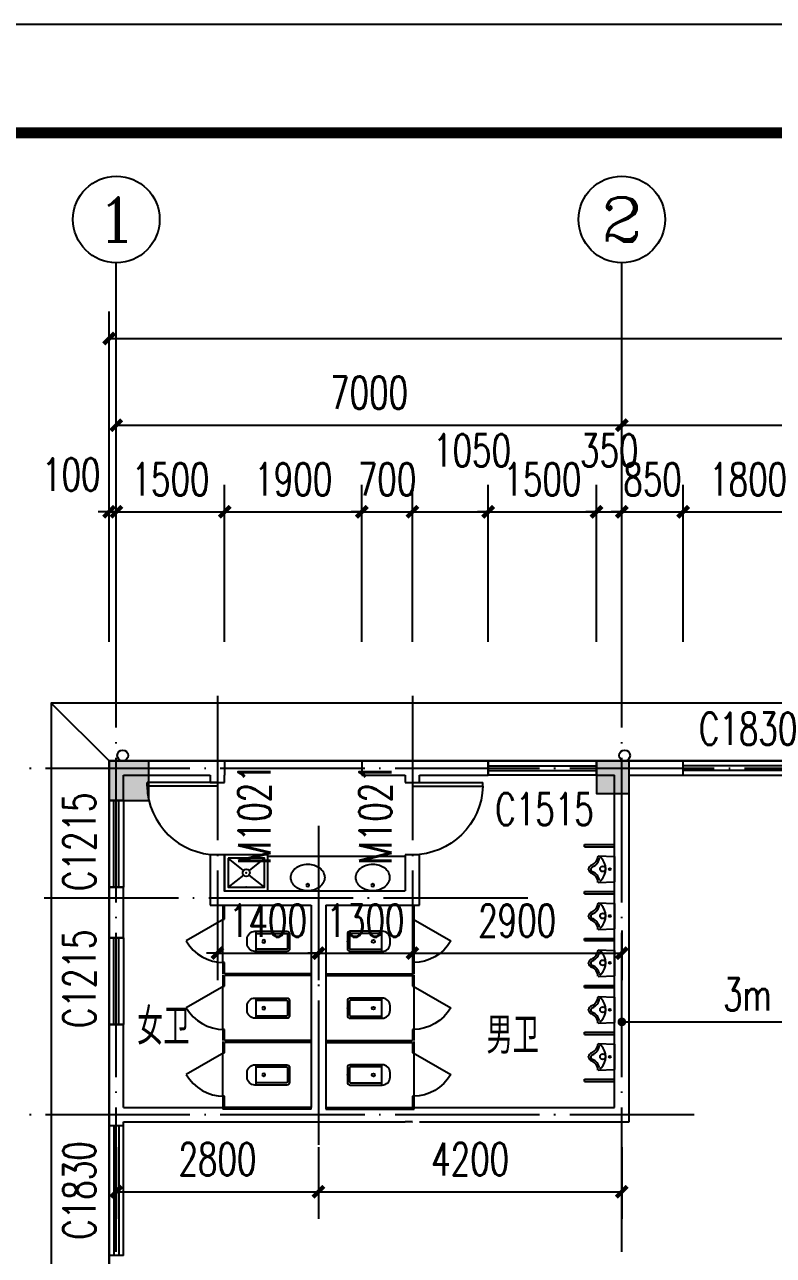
# Model space of a CAD drawing. Extents: x -4747 to 1060961, y -766984 to 396631.
# Drawn here: x 477275 to 487643, y 28587 to 45636 of the extents above; entities that cross this region are included whole.
import ezdxf
from ezdxf.enums import TextEntityAlignment as Align

# ---------------------------------------------------------------- set-up
doc = ezdxf.new("R2010")
doc.units = 0
doc.header["$LTSCALE"] = 1000
doc.header["$MEASUREMENT"] = 0
doc.linetypes.add('DOTE', pattern=[2.42, 2, -0.2, 0.02, -0.2])
doc.layers.get('0').update_dxf_attribs({"linetype": 'CONTINUOUS'})
doc.layers.get('DEFPOINTS').update_dxf_attribs({"linetype": 'CONTINUOUS'})
for name, color, linetype in [('AXIS', 3, 'CONTINUOUS'), ('AXIS_TEXT', 7, 'CONTINUOUS'), ('DIM_LEAD', 3, 'CONTINUOUS'), ('DOTE', 1, 'DOTE'), ('LVTRY', 3, 'CONTINUOUS'), ('PUB_DIM', 3, 'CONTINUOUS'), ('PUB_TEXT', 7, 'CONTINUOUS'), ('PUB_TITLE', 4, 'CONTINUOUS'), ('WALL', 6, 'CONTINUOUS'), ('WINDOW', 4, 'CONTINUOUS'), ('WINDOW_TEXT', 7, 'CONTINUOUS'), ('剖面填充', 147, 'CONTINUOUS'), ('卫生器具', 54, 'CONTINUOUS'), ('散水', 2, 'CONTINUOUS'), ('柱', 2, 'CONTINUOUS'), ('柱涂实', 54, 'CONTINUOUS'), ('立面轮廓线', 3, 'CONTINUOUS'), ('雨水管', 2, 'CONTINUOUS'), ('面积计算', 7, 'CONTINUOUS')]:
    doc.layers.add(name, color=color, linetype=linetype)
doc.styles.add('_TCH_AXIS', font='COMPLEX', dxfattribs={"bigfont": 'GBCBIG'})
doc.styles.add('_TCH_DIM', font='SIMPLEX', dxfattribs={"bigfont": 'GBCBIG'})
doc.styles.add('_TCH_WINDOW', font='SIMPLEX', dxfattribs={"height": 3.5, "bigfont": 'GBCBIG'})
doc.styles.add('COMPLEX', font='complex_.ttf')
doc.styles.add('DIM_FONT', font='SIMPLEX', dxfattribs={"width": 0.7, "bigfont": 'GBCBIG'})
doc.styles.get("Standard").update_dxf_attribs({"font": 'gbenor.shx', "bigfont": 'gbcbig.shx'})
doc.dimstyles.new('DIMN150', dxfattribs={"dimscale": 1.5, "dimtxt": 300, "dimasz": 100, "dimexe": 250, "dimexo": 300, "dimgap": 150, "dimtad": 1, "dimdec": 0, "dimzin": 0, "dimtxsty": 'DIM_FONT', "dimblk": 'ARCHTICK', "dimcen": 0.09, "dimclrt": 7, "dimazin": 3, "dimtfac": 1, "dimtdec": 0, "dimtix": 1, "dimtmove": 0, "dimatfit": 3, "dimtolj": 1, "dimtzin": 0})

# ---------------------------------------------------------------- blocks, each defined once
blk = doc.blocks.new('M_E8')
for p, q in [((-204, -257), (-194, -2)), ((-194, -2), (196, -2)), ((206, -257), (196, -2))]:
    blk.add_line(p, q)
at = {"const_width": 1.5}
for points in [[(-196, 0), (196, 0), (206, -257, -4.356259)], [(-194, -2), (-204, -257, 0.758087)]]:
    blk.add_lwpolyline(points, format="xyb", dxfattribs=at)
for points in [[(-2, -142), (6, -142), (12, -146), (19, -148), (25, -152), (29, -158), (34, -166), (37, -174), (39, -183), (37, -191), (35, -200), (29, -208), (25, -214), (17, -219), (12, -223), (4, -224), (-2, -224), (-6, -224), (-11, -223), (-18, -221), (-26, -217), (-32, -213), (-37, -207), (-42, -199), (-44, -190), (-45, -183), (-42, -173), (-40, -164), (-35, -158), (-31, -150), (-26, -148), (-24, -144), (-18, -143), (-14, -143), (-12, -142), (-8, -142), (-6, -141), (-2, -142)], [(-204, -257), (-194, -258), (-194, -258), (-183, -260), (-175, -261), (-165, -264), (-156, -268), (-147, -271), (-138, -275), (-128, -281), (-119, -287), (-109, -295), (-102, -300), (-94, -308), (-86, -316), (-79, -324), (-74, -332), (-68, -340), (-62, -348), (-58, -356), (-54, -366), (-50, -374), (-43, -383), (-36, -389), (-30, -392), (-23, -395), (-17, -398), (-9, -399), (0, -399), (13, -398), (23, -395), (29, -392), (35, -389), (43, -385), (49, -380), (54, -374), (58, -366), (62, -357), (65, -347), (71, -340), (75, -332), (80, -325), (85, -319), (91, -313), (95, -308), (100, -302), (106, -295), (113, -290), (119, -285), (126, -280), (132, -277), (139, -273), (145, -271), (154, -268), (162, -264), (173, -261), (183, -259), (191, -258), (199, -257), (206, -257)]]:
    blk.add_lwpolyline(points, dxfattribs=at)
for centre, radius in [((-3, -184), 41.7), ((-1, -74), 15)]:
    blk.add_circle(centre, radius)
for centre, radius, start, end in [((-2, -389), 250, 46.6458, 133.3542), ((-218, -432), 176, 26.1838, 85.5792), ((-158, -223), 22.7, 134.5857, 206.4573), ((-198, -412), 179, 22.2984, 83.8043), ((1, -338), 63.3, 194.7447, 345.2553), ((4, -329), 38.6, 202.7778, 341.3609), ((201, -407), 174, 100.5676, 157.7034), ((215, -425), 168, 93.3348, 155.3309), ((162, -222), 16.2, 297.1389, 62.8611)]:
    blk.add_arc(centre, radius, start, end)
blk.add_point((1, -402))
at = {"width": 0.8, "flags": 9}
for tag in ['XSIZE', 'YSIZE']:
    blk.add_attdef(tag, (0, 0), '', height=0.5, dxfattribs=at)
blk = doc.blocks.new('_LV4')
blk.add_lwpolyline([(0, -520, 0.078966), (92, -505, 0.088152), (166, -466, 0.105269), (218, -403, 0.121685), (235, -335, 0.121685), (218, -267, 0.105269), (166, -204, 0.088152), (92, -165, 0.078966), (0, -150, 0.078966), (-92, -165, 0.088152), (-166, -204, 0.105269), (-218, -267, 0.121685), (-235, -335, 0.121685), (-218, -403, 0.105269), (-166, -466, 0.088152), (-92, -505, 0.078966)], format="xyb", close=True)
blk.add_circle((0, -230), 20)
blk = doc.blocks.new('A$C22EA1380')
at = {"layer": '柱涂实'}
for points in [[(550, 41650), (550, 42200), (0, 42200), (0, 41650)], [(7200, 41750), (7200, 42200), (6750, 42200), (6750, 41750)]]:
    blk.add_hatch(color=256, dxfattribs=at).paths.add_polyline_path(points)
at = {"layer": '柱'}
for points in [[(550, 41650), (550, 42200), (0, 42200), (0, 41650)], [(7200, 41750), (7200, 42200), (6750, 42200), (6750, 41750)]]:
    blk.add_lwpolyline(points, close=True, dxfattribs=at)
at = {"layer": '柱涂实', "linetype": 'CONTINUOUS'}
for points in [[(550, 41650), (550, 42200), (0, 42200), (0, 41650)], [(7200, 41750), (7200, 42200), (6750, 42200), (6750, 41750)]]:
    blk.add_lwpolyline(points, close=True, dxfattribs=at)
blk = doc.blocks.new('_ARCHTICK')
at = {"color": 0, "linetype": 'BYBLOCK', "const_width": 0.4}
blk.add_lwpolyline([(-0.5, -0.5), (0.5, 0.5)], dxfattribs=at)
blk = doc.blocks.new('*D193')
at = {"layer": 'DEFPOINTS', "color": 0}
for p in [(478545, 30537), (481345, 30537), (481345, 29469)]:
    blk.add_point(p, dxfattribs=at)
at = {"layer": 'PUB_DIM', "color": 0}
for p, q in [((478545, 30087), (478545, 29094)), ((481345, 30087), (481345, 29094)), ((478545, 29469), (481345, 29469))]:
    blk.add_line(p, q, dxfattribs=at)
at = {"layer": 'PUB_DIM', "color": 0, "xscale": 150, "yscale": 150, "zscale": 150, "rotation": 180}
blk.add_blockref('_ARCHTICK', (478545, 29469), dxfattribs=at)
at = {"layer": 'PUB_DIM', "color": 0, "xscale": 150, "yscale": 150, "zscale": 150}
blk.add_blockref('_ARCHTICK', (481345, 29469), dxfattribs=at)
at = {"layer": 'PUB_DIM', "color": 7, "insert": (479945, 29919), "char_height": 450, "attachment_point": 5, "style": 'DIM_FONT'}
blk.add_mtext('\\A1;2800', dxfattribs=at)
blk = doc.blocks.new('*D194')
at = {"layer": 'DEFPOINTS', "color": 0}
for p in [(481345, 30537), (485545, 30537), (485545, 29469)]:
    blk.add_point(p, dxfattribs=at)
at = {"layer": 'PUB_DIM', "color": 0}
for p, q in [((481345, 30087), (481345, 29094)), ((485545, 30087), (485545, 29094)), ((481345, 29469), (485545, 29469))]:
    blk.add_line(p, q, dxfattribs=at)
at = {"layer": 'PUB_DIM', "color": 0, "xscale": 150, "yscale": 150, "zscale": 150, "rotation": 180}
blk.add_blockref('_ARCHTICK', (481345, 29469), dxfattribs=at)
at = {"layer": 'PUB_DIM', "color": 0, "xscale": 150, "yscale": 150, "zscale": 150}
blk.add_blockref('_ARCHTICK', (485545, 29469), dxfattribs=at)
at = {"layer": 'PUB_DIM', "color": 7, "insert": (483445, 29919), "char_height": 450, "attachment_point": 5, "style": 'DIM_FONT'}
blk.add_mtext('\\A1;4200', dxfattribs=at)
blk = doc.blocks.new('*D195')
at = {"layer": 'DEFPOINTS', "color": 0}
for p in [(479945, 33537), (481345, 33537), (481345, 32774)]:
    blk.add_point(p, dxfattribs=at)
at = {"layer": 'PUB_DIM', "color": 0}
for p, q in [((479945, 33087), (479945, 32399)), ((481345, 33087), (481345, 32399)), ((479945, 32774), (479795, 32774)), ((479945, 32774), (481345, 32774)), ((481345, 32774), (481495, 32774))]:
    blk.add_line(p, q, dxfattribs=at)
at = {"layer": 'PUB_DIM', "color": 0, "xscale": 150, "yscale": 150, "zscale": 150}
blk.add_blockref('_ARCHTICK', (479945, 32774), dxfattribs=at)
at = {"layer": 'PUB_DIM', "color": 0, "xscale": 150, "yscale": 150, "zscale": 150, "rotation": 180}
blk.add_blockref('_ARCHTICK', (481345, 32774), dxfattribs=at)
at = {"layer": 'PUB_DIM', "color": 7, "insert": (480645, 33224), "char_height": 450, "attachment_point": 5, "style": 'DIM_FONT'}
blk.add_mtext('\\A1;1400', dxfattribs=at)
blk = doc.blocks.new('*D196')
at = {"layer": 'DEFPOINTS', "color": 0}
for p in [(481345, 33537), (482645, 33537), (482645, 32774)]:
    blk.add_point(p, dxfattribs=at)
at = {"layer": 'PUB_DIM', "color": 0}
for p, q in [((481345, 33087), (481345, 32399)), ((482645, 33087), (482645, 32399)), ((481345, 32774), (481195, 32774)), ((481345, 32774), (482645, 32774)), ((482645, 32774), (482795, 32774))]:
    blk.add_line(p, q, dxfattribs=at)
at = {"layer": 'PUB_DIM', "color": 0, "xscale": 150, "yscale": 150, "zscale": 150}
blk.add_blockref('_ARCHTICK', (481345, 32774), dxfattribs=at)
at = {"layer": 'PUB_DIM', "color": 0, "xscale": 150, "yscale": 150, "zscale": 150, "rotation": 180}
blk.add_blockref('_ARCHTICK', (482645, 32774), dxfattribs=at)
at = {"layer": 'PUB_DIM', "color": 7, "insert": (481995, 33224), "char_height": 450, "attachment_point": 5, "style": 'DIM_FONT'}
blk.add_mtext('\\A1;1300', dxfattribs=at)
blk = doc.blocks.new('*D197')
at = {"layer": 'DEFPOINTS', "color": 0}
for p in [(482645, 33537), (485545, 33537), (485545, 32774)]:
    blk.add_point(p, dxfattribs=at)
at = {"layer": 'PUB_DIM', "color": 0}
for p, q in [((482645, 33087), (482645, 32399)), ((485545, 33087), (485545, 32399)), ((482645, 32774), (485545, 32774))]:
    blk.add_line(p, q, dxfattribs=at)
at = {"layer": 'PUB_DIM', "color": 0, "xscale": 150, "yscale": 150, "zscale": 150, "rotation": 180}
blk.add_blockref('_ARCHTICK', (482645, 32774), dxfattribs=at)
at = {"layer": 'PUB_DIM', "color": 0, "xscale": 150, "yscale": 150, "zscale": 150}
blk.add_blockref('_ARCHTICK', (485545, 32774), dxfattribs=at)
at = {"layer": 'PUB_DIM', "color": 7, "insert": (484095, 33224), "char_height": 450, "attachment_point": 5, "style": 'DIM_FONT'}
blk.add_mtext('\\A1;2900', dxfattribs=at)
blk = doc.blocks.new('*D1361')
at = {"layer": 'DEFPOINTS', "color": 0}
for p in [(478545, 38887), (478445, 36637), (478545, 36637)]:
    blk.add_point(p, dxfattribs=at)
at = {"layer": 'PUB_DIM', "color": 0}
for p, q in [((478445, 37087), (478445, 39262)), ((478545, 37087), (478545, 39262)), ((478445, 38887), (478295, 38887)), ((478445, 38887), (478545, 38887)), ((478545, 38887), (478695, 38887))]:
    blk.add_line(p, q, dxfattribs=at)
at = {"layer": 'PUB_DIM', "color": 0, "xscale": 150, "yscale": 150, "zscale": 150}
blk.add_blockref('_ARCHTICK', (478445, 38887), dxfattribs=at)
at = {"layer": 'PUB_DIM', "color": 0, "xscale": 150, "yscale": 150, "zscale": 150, "rotation": 180}
blk.add_blockref('_ARCHTICK', (478545, 38887), dxfattribs=at)
at = {"layer": 'PUB_DIM', "color": 7, "insert": (477920, 39404), "char_height": 450, "attachment_point": 5, "style": 'DIM_FONT'}
blk.add_mtext('\\A1;100', dxfattribs=at)
blk = doc.blocks.new('*D1362')
at = {"layer": 'DEFPOINTS', "color": 0}
for p in [(480045, 38887), (478545, 36637), (480045, 36637)]:
    blk.add_point(p, dxfattribs=at)
at = {"layer": 'PUB_DIM', "color": 0}
for p, q in [((478545, 37087), (478545, 39262)), ((480045, 37087), (480045, 39262)), ((478545, 38887), (478395, 38887)), ((478545, 38887), (480045, 38887)), ((480045, 38887), (480195, 38887))]:
    blk.add_line(p, q, dxfattribs=at)
at = {"layer": 'PUB_DIM', "color": 0, "xscale": 150, "yscale": 150, "zscale": 150}
blk.add_blockref('_ARCHTICK', (478545, 38887), dxfattribs=at)
at = {"layer": 'PUB_DIM', "color": 0, "xscale": 150, "yscale": 150, "zscale": 150, "rotation": 180}
blk.add_blockref('_ARCHTICK', (480045, 38887), dxfattribs=at)
at = {"layer": 'PUB_DIM', "color": 7, "insert": (479295, 39337), "char_height": 450, "attachment_point": 5, "style": 'DIM_FONT'}
blk.add_mtext('\\A1;1500', dxfattribs=at)
blk = doc.blocks.new('*D1363')
at = {"layer": 'DEFPOINTS', "color": 0}
for p in [(481945, 38887), (480045, 36637), (481945, 36637)]:
    blk.add_point(p, dxfattribs=at)
at = {"layer": 'PUB_DIM', "color": 0}
for p, q in [((480045, 37087), (480045, 39262)), ((481945, 37087), (481945, 39262)), ((480045, 38887), (481945, 38887))]:
    blk.add_line(p, q, dxfattribs=at)
at = {"layer": 'PUB_DIM', "color": 0, "xscale": 150, "yscale": 150, "zscale": 150, "rotation": 180}
blk.add_blockref('_ARCHTICK', (480045, 38887), dxfattribs=at)
at = {"layer": 'PUB_DIM', "color": 0, "xscale": 150, "yscale": 150, "zscale": 150}
blk.add_blockref('_ARCHTICK', (481945, 38887), dxfattribs=at)
at = {"layer": 'PUB_DIM', "color": 7, "insert": (480995, 39337), "char_height": 450, "attachment_point": 5, "style": 'DIM_FONT'}
blk.add_mtext('\\A1;1900', dxfattribs=at)
blk = doc.blocks.new('*D1364')
at = {"layer": 'DEFPOINTS', "color": 0}
for p in [(482645, 38887), (481945, 36637), (482645, 36637)]:
    blk.add_point(p, dxfattribs=at)
at = {"layer": 'PUB_DIM', "color": 0}
for p, q in [((481945, 37087), (481945, 39262)), ((482645, 37087), (482645, 39262)), ((481945, 38887), (481795, 38887)), ((481945, 38887), (482645, 38887)), ((482645, 38887), (482795, 38887))]:
    blk.add_line(p, q, dxfattribs=at)
at = {"layer": 'PUB_DIM', "color": 0, "xscale": 150, "yscale": 150, "zscale": 150}
blk.add_blockref('_ARCHTICK', (481945, 38887), dxfattribs=at)
at = {"layer": 'PUB_DIM', "color": 0, "xscale": 150, "yscale": 150, "zscale": 150, "rotation": 180}
blk.add_blockref('_ARCHTICK', (482645, 38887), dxfattribs=at)
at = {"layer": 'PUB_DIM', "color": 7, "insert": (482295, 39337), "char_height": 450, "attachment_point": 5, "style": 'DIM_FONT'}
blk.add_mtext('\\A1;700', dxfattribs=at)
blk = doc.blocks.new('*D1365')
at = {"layer": 'DEFPOINTS', "color": 0}
for p in [(483695, 38887), (482645, 36637), (483695, 36637)]:
    blk.add_point(p, dxfattribs=at)
at = {"layer": 'PUB_DIM', "color": 0}
for p, q in [((482645, 37087), (482645, 39262)), ((483695, 37087), (483695, 39262)), ((482645, 38887), (483695, 38887))]:
    blk.add_line(p, q, dxfattribs=at)
at = {"layer": 'PUB_DIM', "color": 0, "xscale": 150, "yscale": 150, "zscale": 150, "rotation": 180}
blk.add_blockref('_ARCHTICK', (482645, 38887), dxfattribs=at)
at = {"layer": 'PUB_DIM', "color": 0, "xscale": 150, "yscale": 150, "zscale": 150}
blk.add_blockref('_ARCHTICK', (483695, 38887), dxfattribs=at)
at = {"layer": 'PUB_DIM', "color": 7, "insert": (483470, 39738), "char_height": 450, "attachment_point": 5, "style": 'DIM_FONT'}
blk.add_mtext('\\A1;1050', dxfattribs=at)
blk = doc.blocks.new('*D1366')
at = {"layer": 'DEFPOINTS', "color": 0}
for p in [(485195, 38887), (483695, 36637), (485195, 36637)]:
    blk.add_point(p, dxfattribs=at)
at = {"layer": 'PUB_DIM', "color": 0}
for p, q in [((483695, 37087), (483695, 39262)), ((485195, 37087), (485195, 39262)), ((483695, 38887), (483545, 38887)), ((483695, 38887), (485195, 38887)), ((485195, 38887), (485345, 38887))]:
    blk.add_line(p, q, dxfattribs=at)
at = {"layer": 'PUB_DIM', "color": 0, "xscale": 150, "yscale": 150, "zscale": 150}
blk.add_blockref('_ARCHTICK', (483695, 38887), dxfattribs=at)
at = {"layer": 'PUB_DIM', "color": 0, "xscale": 150, "yscale": 150, "zscale": 150, "rotation": 180}
blk.add_blockref('_ARCHTICK', (485195, 38887), dxfattribs=at)
at = {"layer": 'PUB_DIM', "color": 7, "insert": (484445, 39337), "char_height": 450, "attachment_point": 5, "style": 'DIM_FONT'}
blk.add_mtext('\\A1;1500', dxfattribs=at)
blk = doc.blocks.new('*D1367')
at = {"layer": 'DEFPOINTS', "color": 0}
for p in [(485545, 38887), (485195, 36637), (485545, 36637)]:
    blk.add_point(p, dxfattribs=at)
at = {"layer": 'PUB_DIM', "color": 0}
for p, q in [((485195, 37087), (485195, 39262)), ((485545, 37087), (485545, 39262)), ((485195, 38887), (485045, 38887)), ((485195, 38887), (485545, 38887)), ((485545, 38887), (485695, 38887))]:
    blk.add_line(p, q, dxfattribs=at)
at = {"layer": 'PUB_DIM', "color": 0, "xscale": 150, "yscale": 150, "zscale": 150}
blk.add_blockref('_ARCHTICK', (485195, 38887), dxfattribs=at)
at = {"layer": 'PUB_DIM', "color": 0, "xscale": 150, "yscale": 150, "zscale": 150, "rotation": 180}
blk.add_blockref('_ARCHTICK', (485545, 38887), dxfattribs=at)
at = {"layer": 'PUB_DIM', "color": 7, "insert": (485370, 39738), "char_height": 450, "attachment_point": 5, "style": 'DIM_FONT'}
blk.add_mtext('\\A1;350', dxfattribs=at)
blk = doc.blocks.new('*D1368')
at = {"layer": 'DEFPOINTS', "color": 0}
for p in [(486395, 38887), (485545, 36637), (486395, 36637)]:
    blk.add_point(p, dxfattribs=at)
at = {"layer": 'PUB_DIM', "color": 0}
for p, q in [((485545, 37087), (485545, 39262)), ((486395, 37087), (486395, 39262)), ((485545, 38887), (485395, 38887)), ((485545, 38887), (486395, 38887)), ((486395, 38887), (486545, 38887))]:
    blk.add_line(p, q, dxfattribs=at)
at = {"layer": 'PUB_DIM', "color": 0, "xscale": 150, "yscale": 150, "zscale": 150}
blk.add_blockref('_ARCHTICK', (485545, 38887), dxfattribs=at)
at = {"layer": 'PUB_DIM', "color": 0, "xscale": 150, "yscale": 150, "zscale": 150, "rotation": 180}
blk.add_blockref('_ARCHTICK', (486395, 38887), dxfattribs=at)
at = {"layer": 'PUB_DIM', "color": 7, "insert": (485970, 39337), "char_height": 450, "attachment_point": 5, "style": 'DIM_FONT'}
blk.add_mtext('\\A1;850', dxfattribs=at)
blk = doc.blocks.new('*D1369')
at = {"layer": 'DEFPOINTS', "color": 0}
for p in [(488195, 38887), (486395, 36637), (488195, 36637)]:
    blk.add_point(p, dxfattribs=at)
at = {"layer": 'PUB_DIM', "color": 0}
for p, q in [((486395, 37087), (486395, 39262)), ((488195, 37087), (488195, 39262)), ((486395, 38887), (488195, 38887))]:
    blk.add_line(p, q, dxfattribs=at)
at = {"layer": 'PUB_DIM', "color": 0, "xscale": 150, "yscale": 150, "zscale": 150, "rotation": 180}
blk.add_blockref('_ARCHTICK', (486395, 38887), dxfattribs=at)
at = {"layer": 'PUB_DIM', "color": 0, "xscale": 150, "yscale": 150, "zscale": 150}
blk.add_blockref('_ARCHTICK', (488195, 38887), dxfattribs=at)
at = {"layer": 'PUB_DIM', "color": 7, "insert": (487295, 39337), "char_height": 450, "attachment_point": 5, "style": 'DIM_FONT'}
blk.add_mtext('\\A1;1800', dxfattribs=at)
blk = doc.blocks.new('*D1586')
at = {"layer": 'AXIS', "color": 0}
for p, q in [((478545, 36787), (478545, 40462)), ((485545, 36787), (485545, 40462)), ((478545, 40087), (485545, 40087))]:
    blk.add_line(p, q, dxfattribs=at)
at = {"layer": 'DEFPOINTS', "color": 0}
for p in [(485545, 40087), (478545, 36337), (485545, 36337)]:
    blk.add_point(p, dxfattribs=at)
at = {"layer": 'AXIS', "color": 0, "xscale": 150, "yscale": 150, "zscale": 150, "rotation": 180}
blk.add_blockref('_ARCHTICK', (478545, 40087), dxfattribs=at)
at = {"layer": 'AXIS', "color": 0, "xscale": 150, "yscale": 150, "zscale": 150}
blk.add_blockref('_ARCHTICK', (485545, 40087), dxfattribs=at)
at = {"layer": 'AXIS', "color": 7, "insert": (482045, 40537), "char_height": 450, "attachment_point": 5, "style": 'DIM_FONT'}
blk.add_mtext('\\A1;7000', dxfattribs=at)
blk = doc.blocks.new('*D1587')
at = {"layer": 'AXIS', "color": 0}
for p, q in [((485545, 36787), (485545, 40462)), ((492545, 36787), (492545, 40462)), ((485545, 40087), (492545, 40087))]:
    blk.add_line(p, q, dxfattribs=at)
at = {"layer": 'DEFPOINTS', "color": 0}
for p in [(492545, 40087), (485545, 36337), (492545, 36337)]:
    blk.add_point(p, dxfattribs=at)
at = {"layer": 'AXIS', "color": 0, "xscale": 150, "yscale": 150, "zscale": 150, "rotation": 180}
blk.add_blockref('_ARCHTICK', (485545, 40087), dxfattribs=at)
at = {"layer": 'AXIS', "color": 0, "xscale": 150, "yscale": 150, "zscale": 150}
blk.add_blockref('_ARCHTICK', (492545, 40087), dxfattribs=at)
at = {"layer": 'AXIS', "color": 7, "insert": (489045, 40537), "char_height": 450, "attachment_point": 5, "style": 'DIM_FONT'}
blk.add_mtext('\\A1;7000', dxfattribs=at)
blk = doc.blocks.new('*D1602')
at = {"layer": 'AXIS', "color": 0}
for p, q in [((478444.914308, 37087), (478444.914308, 41662)), ((578944.914308, 37087), (578944.914308, 41662)), ((478444.914308, 41287), (578944.914308, 41287))]:
    blk.add_line(p, q, dxfattribs=at)
at = {"layer": 'DEFPOINTS', "color": 0}
for p in [(578944.914308, 41287), (478444.914308, 36637), (578944.914308, 36637)]:
    blk.add_point(p, dxfattribs=at)
at = {"layer": 'AXIS', "color": 0, "xscale": 150, "yscale": 150, "zscale": 150, "rotation": 180}
blk.add_blockref('_ARCHTICK', (478444.914308, 41287), dxfattribs=at)
at = {"layer": 'AXIS', "color": 0, "xscale": 150, "yscale": 150, "zscale": 150}
blk.add_blockref('_ARCHTICK', (578944.914308, 41287), dxfattribs=at)
at = {"layer": 'AXIS', "color": 7, "insert": (528694.914308, 41737), "char_height": 450, "attachment_point": 5, "style": 'DIM_FONT'}
blk.add_mtext('\\A1;100500', dxfattribs=at)
blk = doc.blocks.new('$WINLIB2D$00000001')
at = {"color": 0}
for points in [[(-0.5, 0.5), (-0.5, -0.5)], [(-0.5, 0.5), (0.5, 0.5)], [(0.5, -0.5), (0.5, 0.5)], [(0.5, 0.1667), (-0.5, 0.1667)], [(0.5, -0.1667), (-0.5, -0.1667)], [(-0.5, -0.5), (0.5, -0.5)]]:
    blk.add_lwpolyline(points, dxfattribs=at)
blk = doc.blocks.new('_AXISO')
blk.add_circle((0, 0), 0.5)
at = {"layer": 'AXIS_TEXT', "style": 'COMPLEX', "width": 1.041667}
blk.add_attdef('A', text='', height=0.56, dxfattribs=at).set_placement((-0.25, -0.28), (0.25, -0.28), align=Align.FIT)
blk = doc.blocks.new('$DORLIB2D$00000001')
for p, q in [((0.45, 0.975), (0.5, 0.975)), ((0.45, 0), (0.45, 0.975)), ((0.5, 0), (0.5, 0.975)), ((0.5, 0), (0.45, 0))]:
    blk.add_line(p, q)
blk.add_arc((0.475, 0), 0.975, 91.4693, 180)
blk = doc.blocks.new('$TCHSYS$APDOOR2D')
blk.add_line((0.5, 0), (0, 0.866))
blk.add_arc((0.5, 0), 1, 120, 180)
blk = doc.blocks.new('$LVTRY$00000200')
for p, q in [((-140, -40, 0), (-140, -480, 0)), ((-110, -40, 0), (-110, -470, 0)), ((100, 0, 0), (-100, 0, 0)), ((100, -30, 0), (-100, -30, 0)), ((110, -470, 0), (110, -40, 0)), ((140, -480, 0), (140, -40, 0)), ((140, -470, 0), (-140, -470, 0)), ((-30, -590, 0), (30, -590, 0))]:
    blk.add_line(p, q)
blk.add_circle((0, -359, 0), 20)
for centre, radius, start, end in [((-100, -40, 0), 40, 90, 180), ((-100, -40, 0), 10, 90, 180), ((100, -40, 0), 40, 0, 90), ((100, -40, 0), 10, 0, 90), ((-30, -480, 0), 110, 180, 270), ((30, -480, 0), 110, 270, 0)]:
    blk.add_arc(centre, radius, start, end)
blk.add_point((0, 0))
blk = doc.blocks.new('$LVTRY$00000191')
at = {"color": 0}
for p, q in [((-250, -50, 0), (-39, -219, 0)), ((39, -219, 0), (250, -50, 0)), ((-250, -450, 0), (-39, -281, 0)), ((39, -281, 0), (250, -450, 0))]:
    blk.add_line(p, q, dxfattribs=at)
at = {"color": 0, "elevation": 0}
for points in [[(300, -500), (300, 0), (-300, 0), (-300, -500)], [(250, -450), (250, -50), (-250, -50), (-250, -450)]]:
    blk.add_lwpolyline(points, close=True, dxfattribs=at)
at = {"color": 0}
blk.add_circle((0, -250, 0), 50, dxfattribs=at)
for p in [(0, -50, 0), (0, -250, 0)]:
    blk.add_point(p, dxfattribs=at)

msp = doc.modelspace()

# ---------------------------------------------------------------- linework, layer by layer
at = {"layer": 'AXIS'}
for p, q in [((478544.9, 36337), (478544.9, 42337)), ((485544.9, 36337), (485544.9, 42337))]:
    msp.add_line(p, q, dxfattribs=at)
at = {"layer": 'DIM_LEAD'}
for p, q in [((485544.9, 31821.1), (486636.8, 31821.1)), ((486636.8, 31821.1), (488111.3, 31821.1))]:
    msp.add_line(p, q, dxfattribs=at)
at = {"layer": 'DIM_LEAD', "const_width": 60}
msp.add_lwpolyline([(485514.9, 31821.1, 1), (485574.9, 31821.1, 1)], format="xyb", close=True, dxfattribs=at)
at = {"layer": 'DOTE'}
for p, q in [((478544.9, -7663), (478544.9, 36337)), ((479944.9, 36337), (479944.9, 32537)), ((482644.9, 36337), (482644.9, 32537)), ((485544.9, -7663), (485544.9, 36337)), ((475144.9, 35337), (579844.9, 35337)), ((481344.9, 34537), (481344.9, 29537)), ((484244.9, 33537), (477544.9, 33537)), ((475144.9, 30537), (486544.9, 30537))]:
    msp.add_line(p, q, dxfattribs=at)
at = {"layer": 'PUB_TITLE'}
msp.add_lwpolyline([(421920.8, -80514.3), (600270.8, -80514.3), (600270.8, 45635.7), (421920.8, 45635.7)], close=True, dxfattribs=at)
at = {"layer": 'PUB_TITLE', "const_width": 150}
msp.add_lwpolyline([(425670.8, -79014.3), (598770.8, -79014.3), (598770.8, 44135.7), (425670.8, 44135.7)], close=True, dxfattribs=at)
at = {"layer": 'WALL'}
for p, q in [((478444.9, 35437), (479944.9, 35437)), ((478444.9, 35437), (478444.9, 34887)), ((479944.9, 35437), (480044.9, 35437)), ((480044.9, 35437), (480044.9, 35237)), ((481944.9, 35437), (482644.9, 35437)), ((481944.9, 35437), (481944.9, 35237)), ((483694.9, 35437), (482644.9, 35437)), ((483694.9, 35237), (483694.9, 35437)), ((485544.9, 35437), (485194.9, 35437)), ((485194.9, 35437), (485194.9, 35237)), ((486394.9, 35437), (485544.9, 35437)), ((486394.9, 35237), (486394.9, 35437)), ((478644.9, 35237), (479844.9, 35237)), ((478644.9, 34887), (478644.9, 35237)), ((479844.9, 35237), (479844.9, 35137)), ((479844.9, 35137), (480044.9, 35137)), ((480044.9, 35137), (480044.9, 35237)), ((480044.9, 35237), (480044.9, 35237)), ((481944.9, 35237), (482544.9, 35237)), ((482544.9, 35237), (482544.9, 35137)), ((482544.9, 35137), (482744.9, 35137)), ((482744.9, 35137), (482744.9, 35237)), ((482744.9, 35237), (483694.9, 35237)), ((485194.9, 35237), (485444.9, 35237)), ((485444.9, 30637), (485444.9, 35237)), ((485644.9, 35237), (486394.9, 35237)), ((485644.9, 30437), (485644.9, 35237)), ((478444.9, 34887), (478644.9, 34887)), ((480044.9, 34137), (479844.9, 34137)), ((479844.9, 34137), (479844.9, 33437)), ((480044.9, 33637), (480044.9, 34137)), ((482744.9, 34137), (482544.9, 34137)), ((482544.9, 34137), (482544.9, 33637)), ((482744.9, 33437), (482744.9, 34137)), ((478644.9, 33687), (478444.9, 33687)), ((478444.9, 33687), (478444.9, 32987)), ((478644.9, 32987), (478644.9, 33687)), ((480044.9, 33637), (480032.4, 33637)), ((480032.4, 33637), (481344.9, 33637)), ((481344.9, 33637), (482544.9, 33637)), ((479844.9, 33437), (480032.4, 33437)), ((480032.4, 33437), (481244.9, 33437)), ((481244.9, 33437), (481244.9, 30637)), ((481444.9, 33437), (481444.9, 30637)), ((481444.9, 33437), (482744.9, 33437)), ((478444.9, 32987), (478644.9, 32987)), ((478644.9, 31787), (478444.9, 31787)), ((478444.9, 31787), (478444.9, 30537)), ((478644.9, 30637), (478644.9, 31787)), ((478444.9, 30537), (478444.9, 30387)), ((478644.9, 30637), (481244.9, 30637)), ((481444.9, 30637), (482644.9, 30637)), ((482644.9, 30637), (485444.9, 30637)), ((478444.9, 30387), (478644.9, 30387)), ((478644.9, 30387), (478644.9, 30437)), ((478644.9, 30437), (481344.9, 30437)), ((481344.9, 30437), (482544.9, 30437)), ((482645, 30439), (482544.9, 30437)), ((482544.9, 30437), (482544.9, 30437)), ((482642.9, 30439.1), (482645, 30439)), ((482744.9, 30437), (485644.9, 30437))]:
    msp.add_line(p, q, dxfattribs=at)
at = {"layer": 'WINDOW'}
msp.add_lwpolyline([(480044.9, 35437), (481944.9, 35437)], dxfattribs=at)
at = {"layer": '剖面填充'}
msp.add_lwpolyline([(576944.9, -6763), (478444.9, -6763), (478444.9, 35437), (576944.9, 35437)], close=True, dxfattribs=at)
at = {"layer": '卫生器具'}
for p, q in [((485026.3, 34277), (485446.3, 34277)), ((480644.9, 34115.1), (482544.9, 34115.1)), ((485026.3, 34247), (485446.3, 34247)), ((485026.3, 33627), (485446.3, 33627)), ((485026.3, 33597), (485446.3, 33597)), ((480019.9, 33437), (480019.9, 33242.1)), ((480044.9, 33242.1), (480044.9, 33437)), ((482644.9, 33437), (482644.9, 33242.1)), ((482669.9, 33242.1), (482669.9, 33437)), ((480019.9, 32642.1, 400), (480019.9, 33242.1, 400)), ((480019.9, 33242.1), (480044.9, 33242.1)), ((482644.9, 33242.1), (482669.9, 33242.1)), ((482669.9, 32642.1, 400), (482669.9, 33242.1, 400)), ((485026.3, 32977), (485446.3, 32977)), ((485026.3, 32947), (485446.3, 32947)), ((480044.9, 32642.1), (480019.9, 32642.1)), ((480019.9, 32642.1), (480019.9, 32487)), ((480044.9, 32487), (480044.9, 32642.1)), ((482669.9, 32642.1), (482644.9, 32642.1)), ((482644.9, 32642.1), (482644.9, 32487)), ((482669.9, 32487), (482669.9, 32642.1)), ((480019.9, 32474.5), (480019.9, 32317.1)), ((481244.9, 32487), (480044.9, 32487)), ((481244.9, 32462), (480044.9, 32462)), ((480044.9, 32317.1), (480044.9, 32462)), ((481244.9, 32462), (481244.9, 32487)), ((481444.9, 32487), (482644.9, 32487)), ((481444.9, 32487), (481444.9, 32462)), ((481444.9, 32462), (482644.9, 32462)), ((482644.9, 32462), (482644.9, 32317.1)), ((482669.9, 32317.1), (482669.9, 32474.5)), ((480019.9, 31717.1, 400), (480019.9, 32317.1, 400)), ((480019.9, 32317.1), (480044.9, 32317.1)), ((482644.9, 32317.1), (482669.9, 32317.1)), ((482669.9, 31717.1, 400), (482669.9, 32317.1, 400)), ((485026.3, 32327), (485446.3, 32327)), ((485026.3, 32297), (485446.3, 32297)), ((480044.9, 31717.1), (480019.9, 31717.1)), ((480019.9, 31717.1), (480019.9, 31562)), ((480044.9, 31562), (480044.9, 31717.1)), ((482669.9, 31717.1), (482644.9, 31717.1)), ((482644.9, 31717.1), (482644.9, 31562)), ((482669.9, 31562), (482669.9, 31717.1)), ((480019.9, 31549.5), (480019.9, 31392.1)), ((481244.9, 31562), (480044.9, 31562)), ((481244.9, 31537), (481244.9, 31562)), ((481444.9, 31562), (482644.9, 31562)), ((481444.9, 31562), (481444.9, 31537)), ((482669.9, 31392.1), (482669.9, 31549.5)), ((485026.3, 31677), (485446.3, 31677)), ((485026.3, 31647), (485446.3, 31647)), ((480019.9, 30792.1, 400), (480019.9, 31392.1, 400)), ((480019.9, 31392.1), (480044.9, 31392.1)), ((481244.9, 31537), (480044.9, 31537)), ((480044.9, 31392.1), (480044.9, 31537)), ((481444.9, 31537), (482644.9, 31537)), ((482644.9, 31537), (482644.9, 31392.1)), ((482644.9, 31392.1), (482669.9, 31392.1)), ((482669.9, 30792.1, 400), (482669.9, 31392.1, 400)), ((485026.3, 31027), (485446.3, 31027)), ((485026.3, 30997), (485446.3, 30997)), ((480044.9, 30792.1), (480019.9, 30792.1)), ((480019.9, 30792.1), (480019.9, 30612)), ((480044.9, 30637), (480044.9, 30792.1)), ((482669.9, 30792.1), (482644.9, 30792.1)), ((482644.9, 30792.1), (482644.9, 30637)), ((482669.9, 30612), (482669.9, 30792.1)), ((481244.9, 30612), (480019.9, 30612)), ((481244.9, 30637), (480044.9, 30637)), ((481244.9, 30612), (481244.9, 30637)), ((481444.9, 30637), (482644.9, 30637)), ((481444.9, 30637), (481444.9, 30612)), ((481444.9, 30612), (482669.9, 30612))]:
    msp.add_line(p, q, dxfattribs=at)
for points in [[(485026.3, 34247), (485026.3, 34277)], [(485026.3, 33597), (485026.3, 33627)], [(485026.3, 32947), (485026.3, 32977)], [(485026.3, 32297), (485026.3, 32327)], [(485026.3, 31647), (485026.3, 31677)], [(485026.3, 30997), (485026.3, 31027)]]:
    msp.add_lwpolyline(points, dxfattribs=at)
at = {"layer": '散水'}
for points in [[(478444.9, 35437), (477644.9, 36237)], [(492444.9, 36237), (477644.9, 36237), (477644.9, 28237)]]:
    msp.add_lwpolyline(points, dxfattribs=at)
at = {"layer": '立面轮廓线'}
msp.add_lwpolyline([(478444.9, -6763), (576944.9, -6763), (576944.9, 35437), (478444.9, 35437), (478444.9, -6763)], dxfattribs=at)
at = {"layer": '雨水管'}
for centre in [(478633, 35512), (485583, 35512)]:
    msp.add_circle(centre, 75, dxfattribs=at)

# ---------------------------------------------------------------- block references
at = {"layer": 'AXIS'}
ref = msp.add_blockref('_AXISO', (478544.9, 42937), dxfattribs=dict(at, xscale=1200, yscale=1200, zscale=1200))
ref.add_attrib('A', '1', dxfattribs={"layer": 'AXIS_TEXT', "height": 612, "style": '_TCH_AXIS', "width": 2.193758}).set_placement((478257.2, 42631), (478832.6, 42631), align=Align.FIT)
ref = msp.add_blockref('_AXISO', (485544.9, 42937), dxfattribs=dict(at, xscale=1200, yscale=1200, zscale=1200))
ref.add_attrib('A', '2', dxfattribs={"layer": 'AXIS_TEXT', "height": 612, "style": '_TCH_AXIS', "width": 1.410273}).set_placement((485257.2, 42631), (485832.6, 42631), align=Align.FIT)
at = {"layer": 'LVTRY', "rotation": 180.000000000013}
msp.add_blockref('$LVTRY$00000191', (480344.9, 33637, 0), dxfattribs=at)
at = {"layer": 'WINDOW'}
ref = msp.add_blockref('$WINLIB2D$00000001', (487294.9, 35337), dxfattribs=dict(at, xscale=1800, yscale=-200, zscale=1800))
ref.add_attrib('A', 'C1830', (486612.4, 35658.7), dxfattribs={"layer": 'WINDOW_TEXT', "height": 446.25, "style": '_TCH_WINDOW', "width": 0.705882})
ref = msp.add_blockref('$WINLIB2D$00000001', (484444.9, 35337), dxfattribs=dict(at, xscale=-1500, yscale=-200, zscale=-1500, rotation=359.9999999999833))
ref.add_attrib('A', 'C1515', (483792.4, 34544.5), dxfattribs={"layer": 'WINDOW_TEXT', "height": 446.25, "style": '_TCH_WINDOW', "width": 0.705882})
ref = msp.add_blockref('$DORLIB2D$00000001', (479944.9, 34637), dxfattribs=dict(at, xscale=-1000, yscale=-1000, zscale=-1000, rotation=270))
ref.add_attrib('A', 'M1021', (480680.5, 33999.5), dxfattribs={"layer": 'WINDOW_TEXT', "height": 446.25, "rotation": 90, "style": '_TCH_WINDOW', "width": 0.705882})
ref = msp.add_blockref('$DORLIB2D$00000001', (482644.9, 34637), dxfattribs=dict(at, xscale=-1000, yscale=1000, zscale=-1000, rotation=270.0000000000556))
ref.add_attrib('A', 'M1021', (482355.5, 33999.5), dxfattribs={"layer": 'WINDOW_TEXT', "height": 446.25, "rotation": 90, "style": '_TCH_WINDOW', "width": 0.705882})
ref = msp.add_blockref('$WINLIB2D$00000001', (478544.9, 34287), dxfattribs=dict(at, xscale=-1200, yscale=-200, zscale=-1200, rotation=90))
ref.add_attrib('A', 'C1215', (478255.5, 33634.5), dxfattribs={"layer": 'WINDOW_TEXT', "height": 446.25, "rotation": 90, "style": '_TCH_WINDOW', "width": 0.705882})
ref = msp.add_blockref('$WINLIB2D$00000001', (478544.9, 32387), dxfattribs=dict(at, xscale=-1200, yscale=-200, zscale=-1200, rotation=90))
ref.add_attrib('A', 'C1215', (478255.5, 31734.5), dxfattribs={"layer": 'WINDOW_TEXT', "height": 446.25, "rotation": 90, "style": '_TCH_WINDOW', "width": 0.705882})
ref = msp.add_blockref('$WINLIB2D$00000001', (478544.9, 29487), dxfattribs=dict(at, xscale=1800, yscale=-200, zscale=1800, rotation=90))
ref.add_attrib('A', 'C1830', (478255.5, 28804.5), dxfattribs={"layer": 'WINDOW_TEXT', "height": 446.25, "rotation": 90, "style": '_TCH_WINDOW', "width": 0.705882})
at = {"layer": '卫生器具', "extrusion": (0, 0, -1), "xscale": -0.8999999999068677, "yscale": 0.8999999999068677, "zscale": -0.8999999999999773, "rotation": 90}
for p in [(-485446.3, 33937.5), (-485446.3, 33287.5), (-485446.3, 32637.5), (-485446.3, 31987.5), (-485446.3, 31337.5)]:
    msp.add_blockref('M_E8', p, dxfattribs=at)
at = {"layer": '卫生器具', "xscale": -1, "rotation": 180}
for p in [(481194.9, 33487), (482094.9, 33487)]:
    msp.add_blockref('_LV4', p, dxfattribs=at)
at = {"layer": '卫生器具', "xscale": 600, "zscale": 25, "rotation": 90}
for p, yscale in [((480032.4, 32942.1), 600), ((482657.4, 32942.1), -600), ((480032.4, 32017.1), 600), ((482657.4, 32017.1), -600), ((480032.4, 31092.1), 600), ((482657.4, 31092.1), -600)]:
    msp.add_blockref('$TCHSYS$APDOOR2D', p, dxfattribs=dict(at, yscale=yscale))
at = {"layer": '卫生器具', "yscale": -1, "rotation": 90.00000000000836}
for p in [(480944.9, 32937, 0), (480944.9, 32012, 0), (480944.9, 31087, 0)]:
    msp.add_blockref('$LVTRY$00000200', p, dxfattribs=at)
at = {"layer": '卫生器具', "rotation": 89.99999999999166}
for p in [(481744.9, 32937, 0), (481744.9, 32012, 0), (481744.9, 31087, 0)]:
    msp.add_blockref('$LVTRY$00000200', p, dxfattribs=at)
at = {"layer": '面积计算'}
msp.add_blockref('A$C22EA1380', (478444.9, -6763), dxfattribs=at)

# ---------------------------------------------------------------- texts
at = {"layer": 'PUB_TEXT', "style": '_TCH_DIM', "width": 0.705882}
msp.add_text('3m', height=446.25, dxfattribs=at).set_placement((486946.9, 31978.6))
at = {"layer": 'PUB_TEXT'}
for s, p in [('女卫', (478830.6, 31501.3)), ('男卫', (483670.2, 31380.4))]:
    msp.add_text(s, height=506.38, dxfattribs=at).set_placement(p)

# ---------------------------------------------------------------- dimensions: what is measured, and where the dimension line sits
at = {"layer": 'AXIS'}
for p1, p2, distance, picture, middle in [((478444.9, 36637), (578944.9, 36637), 4650, '*D1602', (528694.9, 41737)), ((478544.9, 36337), (485544.9, 36337), 3750, '*D1586', (482044.9, 40537)), ((485544.9, 36337), (492544.9, 36337), 3750, '*D1587', (489044.9, 40537))]:
    dim = msp.add_aligned_dim(p1=p1, p2=p2, distance=distance, dimstyle='DIMN150', dxfattribs=at)
    dim.commit()
    dim.dimension.update_dxf_attribs({"geometry": picture, "text_midpoint": middle})
at = {"layer": 'PUB_DIM'}
for base, p1, p2, picture, middle in [((483694.9, 38887), (482644.9, 36637), (483694.9, 36637), '*D1365', (483469.9, 39738.2)), ((485544.9, 38887), (485194.9, 36637), (485544.9, 36637), '*D1367', (485369.9, 39738.2)), ((478544.9, 38887), (478444.9, 36637), (478544.9, 36637), '*D1361', (477919.9, 39404.5))]:
    dim = msp.add_linear_dim(base=base, p1=p1, p2=p2, angle=0, dimstyle='DIMN150', dxfattribs=at)
    dim.commit()
    dim.dimension.update_dxf_attribs({"geometry": picture, "text_midpoint": middle, "dimtype": 129})
for p1, p2, distance, picture, middle in [((478544.9, 36637), (480044.9, 36637), 2250, '*D1362', (479294.9, 39337)), ((480044.9, 36637), (481944.9, 36637), 2250, '*D1363', (480994.9, 39337)), ((481944.9, 36637), (482644.9, 36637), 2250, '*D1364', (482294.9, 39337)), ((483694.9, 36637), (485194.9, 36637), 2250, '*D1366', (484444.9, 39337)), ((485544.9, 36637), (486394.9, 36637), 2250, '*D1368', (485969.9, 39337)), ((486394.9, 36637), (488194.9, 36637), 2250, '*D1369', (487294.9, 39337)), ((479944.9, 33537), (481344.9, 33537), -762.7, '*D195', (480644.9, 33224.3)), ((481344.9, 33537), (482644.9, 33537), -762.7, '*D196', (481994.9, 33224.3)), ((482644.9, 33537), (485544.9, 33537), -762.7, '*D197', (484094.9, 33224.3)), ((478544.9, 30537), (481344.9, 30537), -1068.3, '*D193', (479944.9, 29918.7)), ((481344.9, 30537), (485544.9, 30537), -1068.3, '*D194', (483444.9, 29918.7))]:
    dim = msp.add_aligned_dim(p1=p1, p2=p2, distance=distance, dimstyle='DIMN150', dxfattribs=at)
    dim.commit()
    dim.dimension.update_dxf_attribs({"geometry": picture, "text_midpoint": middle})

doc.saveas('drawing.dxf')
